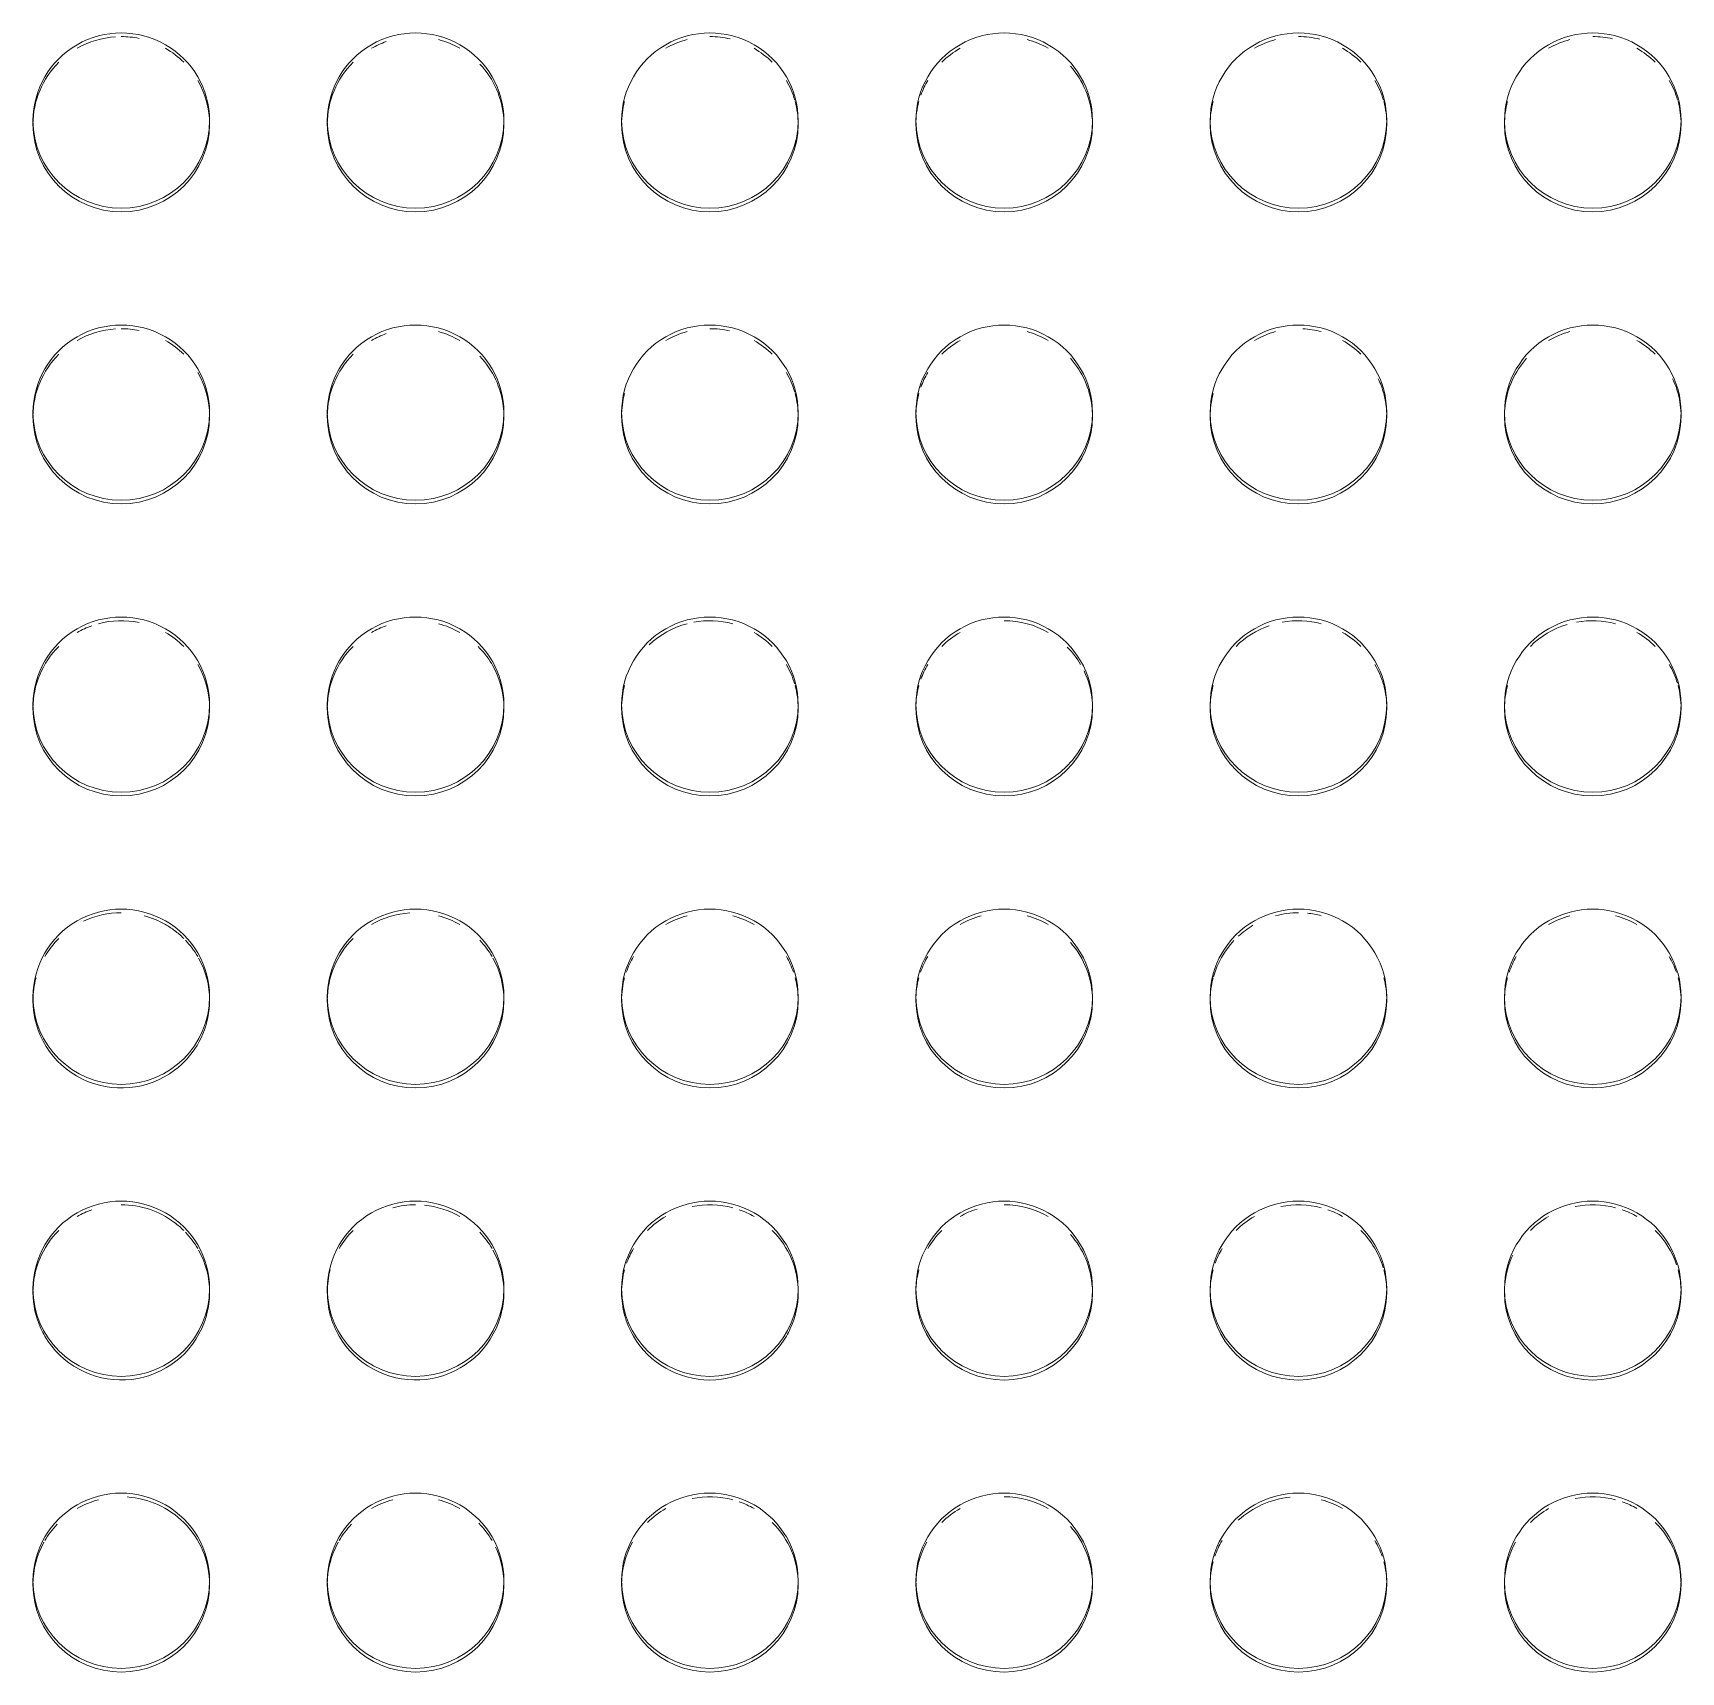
# Model space of a CAD drawing. Header units: millimetres. Extents: x 1606 to 178479, y -4237 to 231581.
# Drawn here: x 36516 to 36796, y 228422.3 to 228700.7 of the extents above; entities that cross this region are included whole.
import ezdxf

# ---------------------------------------------------------------- set-up
doc = ezdxf.new("R2010")
doc.units = ezdxf.units.MM
for name, color, linetype, lineweight in [('0-1', 7, 'Continuous', 5), ('A-GENM-1', 9, 'Continuous', 9), ('A-GENM-2', 13, 'Continuous', 9)]:
    doc.layers.add(name, color=color, linetype=linetype, lineweight=lineweight)

# ---------------------------------------------------------------- blocks, each defined once
blk = doc.blocks.new('WYA_Tactiles-300x300 - Tactiles-300x300-V17-WAREHOUSE SLAB PLAN')
at = {"layer": 'A-GENM-2'}
for p, q in [((26815.28, 228685.84), (26815.28, 228685.22)), ((26845.28, 228685.22), (26845.28, 228685.84)), ((26865.28, 228685.84), (26865.28, 228685.22)), ((26895.28, 228685.22), (26895.28, 228685.84)), ((26915.28, 228685.84), (26915.28, 228685.22)), ((26945.28, 228685.22), (26945.28, 228685.84)), ((26965.28, 228685.84), (26965.28, 228685.22)), ((26995.28, 228685.22), (26995.28, 228685.84)), ((27015.28, 228685.84), (27015.28, 228685.22)), ((27045.28, 228685.22), (27045.28, 228685.84)), ((27065.28, 228685.84), (27065.28, 228685.22)), ((27095.28, 228685.22), (27095.28, 228685.84)), ((26815.28, 228636.22), (26815.28, 228635.6)), ((26845.28, 228635.6), (26845.28, 228636.22)), ((26865.28, 228636.22), (26865.28, 228635.6)), ((26895.28, 228635.6), (26895.28, 228636.22)), ((26915.28, 228636.22), (26915.28, 228635.6)), ((26945.28, 228635.6), (26945.28, 228636.22)), ((26965.28, 228636.22), (26965.28, 228635.6)), ((26995.28, 228635.6), (26995.28, 228636.22)), ((27015.28, 228636.22), (27015.28, 228635.6)), ((27045.28, 228635.6), (27045.28, 228636.22)), ((27065.28, 228636.22), (27065.28, 228635.6)), ((27095.28, 228635.6), (27095.28, 228636.22)), ((26815.28, 228586.61), (26815.28, 228585.99)), ((26845.28, 228585.99), (26845.28, 228586.61)), ((26865.28, 228586.61), (26865.28, 228585.99)), ((26895.28, 228585.99), (26895.28, 228586.61)), ((26915.28, 228586.61), (26915.28, 228585.99)), ((26945.28, 228585.99), (26945.28, 228586.61)), ((26965.28, 228586.61), (26965.28, 228585.99)), ((26995.28, 228585.99), (26995.28, 228586.61)), ((27015.28, 228586.61), (27015.28, 228585.99)), ((27045.28, 228585.99), (27045.28, 228586.61)), ((27065.28, 228586.61), (27065.28, 228585.99)), ((27095.28, 228585.99), (27095.28, 228586.61)), ((26815.28, 228536.99), (26815.28, 228536.37)), ((26845.28, 228536.37), (26845.28, 228536.99)), ((26865.28, 228536.99), (26865.28, 228536.37)), ((26895.28, 228536.37), (26895.28, 228536.99)), ((26915.28, 228536.99), (26915.28, 228536.37)), ((26945.28, 228536.37), (26945.28, 228536.99)), ((26965.28, 228536.99), (26965.28, 228536.37)), ((26995.28, 228536.37), (26995.28, 228536.99)), ((27015.28, 228536.99), (27015.28, 228536.37)), ((27045.28, 228536.37), (27045.28, 228536.99)), ((27065.28, 228536.99), (27065.28, 228536.37)), ((27095.28, 228536.37), (27095.28, 228536.99)), ((26815.28, 228487.38), (26815.28, 228486.76)), ((26845.28, 228486.76), (26845.28, 228487.38)), ((26865.28, 228487.38), (26865.28, 228486.76)), ((26895.28, 228486.76), (26895.28, 228487.38)), ((26915.28, 228487.38), (26915.28, 228486.76)), ((26945.28, 228486.76), (26945.28, 228487.38)), ((26965.28, 228487.38), (26965.28, 228486.76)), ((26995.28, 228486.76), (26995.28, 228487.38)), ((27015.28, 228487.38), (27015.28, 228486.76)), ((27045.28, 228486.76), (27045.28, 228487.38)), ((27065.28, 228487.38), (27065.28, 228486.76)), ((27095.28, 228486.76), (27095.28, 228487.38)), ((26815.28, 228437.77), (26815.28, 228437.15)), ((26845.28, 228437.15), (26845.28, 228437.77)), ((26865.28, 228437.77), (26865.28, 228437.15)), ((26895.28, 228437.15), (26895.28, 228437.77)), ((26915.28, 228437.77), (26915.28, 228437.15)), ((26945.28, 228437.15), (26945.28, 228437.77)), ((26965.28, 228437.77), (26965.28, 228437.15)), ((26995.28, 228437.15), (26995.28, 228437.77)), ((27015.28, 228437.77), (27015.28, 228437.15)), ((27045.28, 228437.15), (27045.28, 228437.77)), ((27065.28, 228437.77), (27065.28, 228437.15)), ((27095.28, 228437.15), (27095.28, 228437.77))]:
    blk.add_line(p, q, dxfattribs=at)
for centre, start_param, end_param in [((26830.28, 228685.84), 0, 3.141593), ((26830.28, 228685.22), 1.637098, 2.094395), ((26830.28, 228685.22), 1.368442, 1.570796), ((26880.28, 228685.84), 0, 3.141593), ((26880.28, 228685.22), 1.909806, 2.094395), ((26880.28, 228685.22), 1.047198, 1.308997), ((26930.28, 228685.84), 0, 3.141593), ((26930.28, 228685.22), 1.832596, 2.094395), ((26930.28, 228685.22), 1.33837, 1.570796), ((26980.28, 228685.84), 0, 3.141593), ((26980.28, 228685.22), 1.047198, 1.308997), ((27030.28, 228685.84), 0, 3.141593), ((27030.28, 228685.22), 1.832596, 2.094395), ((27030.28, 228685.22), 1.325552, 1.570796), ((27080.28, 228685.84), 0, 3.141593), ((27080.28, 228685.22), 1.832596, 2.094395), ((27080.28, 228685.22), 1.34624, 1.570796), ((26830.28, 228685.22), 2.356194, 3.141593), ((26830.28, 228685.22), 0.785398, 1.047198), ((26880.28, 228685.22), 2.356194, 3.141593), ((26930.28, 228685.22), 0.785398, 1.047198), ((26980.28, 228685.22), 2.094395, 2.356194), ((27030.28, 228685.22), 0.785398, 1.047198), ((27080.28, 228685.22), 0.785398, 1.047198), ((26880.28, 228685.22), 0.061784, 0.757137), ((26980.28, 228685.22), 0.061784, 0.723615), ((26830.28, 228685.22), 0, 0.523599), ((26930.28, 228685.22), 0.279565, 0.523599), ((26980.28, 228685.22), 2.617994, 2.802583), ((27030.28, 228685.22), 0.279565, 0.523599), ((27080.28, 228685.22), 0.279565, 0.523599), ((26930.28, 228685.22), 2.879793, 3.141593), ((26930.28, 228685.22), 0, 0.261799), ((26980.28, 228685.22), 2.879793, 3.141593), ((27030.28, 228685.22), 2.879793, 3.141593), ((27030.28, 228685.22), 0, 0.261799), ((27080.28, 228685.22), 2.879793, 3.141593), ((27080.28, 228685.22), 0, 0.261799), ((26830.28, 228685.84), 3.141593, 6.283185), ((26830.28, 228685.22), 3.141593, 6.283185), ((26880.28, 228685.84), 3.141593, 6.283185), ((26880.28, 228685.22), 3.141593, 6.283185), ((26930.28, 228685.84), 3.141593, 6.283185), ((26930.28, 228685.22), 3.141593, 6.283185), ((26980.28, 228685.84), 3.141593, 6.283185), ((26980.28, 228685.22), 3.141593, 6.283185), ((27030.28, 228685.84), 3.141593, 6.283185), ((27030.28, 228685.22), 3.141593, 6.283185), ((27080.28, 228685.84), 3.141593, 6.283185), ((27080.28, 228685.22), 3.141593, 6.283185), ((26830.28, 228636.22), 0, 3.141593), ((26880.28, 228636.22), 0, 3.141593), ((26930.28, 228636.22), 0, 3.141593), ((26980.28, 228636.22), 0, 3.141593), ((27030.28, 228636.22), 0, 3.141593), ((27080.28, 228636.22), 0, 3.141593), ((26830.28, 228635.6), 1.637098, 2.094395), ((26830.28, 228635.6), 1.368442, 1.570796), ((26830.28, 228635.6), 0.785398, 1.047198), ((26880.28, 228635.6), 1.909806, 2.094395), ((26880.28, 228635.6), 1.047198, 1.308997), ((26930.28, 228635.6), 1.832596, 2.094395), ((26930.28, 228635.6), 1.34624, 1.570796), ((26930.28, 228635.6), 0.785398, 1.047198), ((26980.28, 228635.6), 2.094395, 2.356194), ((26980.28, 228635.6), 1.047198, 1.308997), ((27030.28, 228635.6), 1.832596, 2.094395), ((27030.28, 228635.6), 1.308997, 1.52226), ((27030.28, 228635.6), 0.785398, 1.047198), ((27080.28, 228635.6), 1.832596, 2.094395), ((27080.28, 228635.6), 0.785398, 1.047198), ((26830.28, 228635.6), 2.356194, 3.141593), ((26880.28, 228635.6), 2.356194, 3.141593), ((26880.28, 228635.6), 0.114971, 0.757137), ((26980.28, 228635.6), 0.114971, 0.723615), ((27080.28, 228635.6), 2.417978, 3.026621), ((26830.28, 228635.6), 0, 0.523599), ((26930.28, 228635.6), 0.279565, 0.523599), ((26980.28, 228635.6), 2.617994, 2.802583), ((27030.28, 228635.6), 0.261799, 0.440742), ((27080.28, 228635.6), 0.261799, 0.440742), ((26880.28, 228635.6), 0, 0.114971), ((26930.28, 228635.6), 2.879793, 3.141593), ((26930.28, 228635.6), 0, 0.261799), ((26980.28, 228635.6), 3.026621, 3.141593), ((26980.28, 228635.6), 2.879793, 3.026621), ((26980.28, 228635.6), 0, 0.114971), ((27030.28, 228635.6), 2.879793, 3.141593), ((27030.28, 228635.6), 0.114971, 0.261799), ((27030.28, 228635.6), 0, 0.114971), ((27080.28, 228635.6), 3.026621, 3.141593), ((27080.28, 228635.6), 0, 0.261799), ((26830.28, 228636.22), 3.141593, 6.283185), ((26830.28, 228635.6), 3.141593, 6.283185), ((26880.28, 228636.22), 3.141593, 6.283185), ((26880.28, 228635.6), 3.141593, 6.283185), ((26930.28, 228636.22), 3.141593, 6.283185), ((26930.28, 228635.6), 3.141593, 6.283185), ((26980.28, 228636.22), 3.141593, 6.283185), ((26980.28, 228635.6), 3.141593, 6.283185), ((27030.28, 228636.22), 3.141593, 6.283185), ((27030.28, 228635.6), 3.141593, 6.283185), ((27080.28, 228636.22), 3.141593, 6.283185), ((27080.28, 228635.6), 3.141593, 6.283185), ((26830.28, 228586.61), 0, 3.141593), ((26830.28, 228585.99), 1.368442, 1.832596), ((26880.28, 228586.61), 0, 3.141593), ((26930.28, 228586.61), 0, 3.141593), ((26930.28, 228585.99), 1.308997, 1.755385), ((26980.28, 228586.61), 0, 3.141593), ((26980.28, 228585.99), 1.047198, 1.570796), ((27030.28, 228586.61), 0, 3.141593), ((27030.28, 228585.99), 1.308997, 1.755385), ((27080.28, 228586.61), 0, 3.141593), ((27080.28, 228585.99), 1.308997, 1.755385), ((26830.28, 228585.99), 1.909806, 2.094395), ((26830.28, 228585.99), 0.785398, 1.047198), ((26880.28, 228585.99), 1.909806, 2.094395), ((26880.28, 228585.99), 1.047198, 1.308997), ((26930.28, 228585.99), 1.832596, 2.330757), ((26930.28, 228585.99), 0.785398, 1.047198), ((26980.28, 228585.99), 2.094395, 2.356194), ((27030.28, 228585.99), 1.909806, 2.356194), ((27030.28, 228585.99), 0.785398, 1.047198), ((27080.28, 228585.99), 1.866916, 2.356194), ((27080.28, 228585.99), 0.785398, 1.047198), ((26830.28, 228585.99), 2.356194, 3.141593), ((26880.28, 228585.99), 2.356194, 3.141593), ((26880.28, 228585.99), 0.531312, 0.785398), ((26980.28, 228585.99), 0.523599, 0.77449), ((26830.28, 228585.99), 0, 0.523599), ((26880.28, 228585.99), 0, 0.523599), ((26930.28, 228585.99), 0.284414, 0.523599), ((26980.28, 228585.99), 2.617994, 2.802583), ((26980.28, 228585.99), 0.082857, 0.440742), ((27030.28, 228585.99), 0.272708, 0.523599), ((27080.28, 228585.99), 0.291172, 0.523599), ((26930.28, 228585.99), 2.879793, 3.141593), ((26930.28, 228585.99), 0, 0.261799), ((26980.28, 228585.99), 2.879793, 3.141593), ((27030.28, 228585.99), 2.879793, 3.100882), ((27030.28, 228585.99), 0, 0.261799), ((27080.28, 228585.99), 2.879793, 3.141593), ((27080.28, 228585.99), 0, 0.261799), ((26830.28, 228586.61), 3.141593, 6.283185), ((26880.28, 228586.61), 3.141593, 6.283185), ((26930.28, 228586.61), 3.141593, 6.283185), ((26980.28, 228586.61), 3.141593, 6.283185), ((27030.28, 228586.61), 3.141593, 6.283185), ((27080.28, 228586.61), 3.141593, 6.283185), ((26830.28, 228585.99), 3.141593, 6.283185), ((26880.28, 228585.99), 3.141593, 6.283185), ((26930.28, 228585.99), 3.141593, 6.283185), ((26980.28, 228585.99), 3.141593, 6.283185), ((27030.28, 228585.99), 3.141593, 6.283185), ((27080.28, 228585.99), 3.141593, 6.283185), ((26830.28, 228536.99), 0, 3.141593), ((26830.28, 228536.37), 1.570796, 2.011538), ((26830.28, 228536.37), 1.047198, 1.308997), ((26880.28, 228536.99), 0, 3.141593), ((26880.28, 228536.37), 1.637098, 2.094395), ((26880.28, 228536.37), 1.047198, 1.308997), ((26930.28, 228536.99), 0, 3.141593), ((26930.28, 228536.37), 1.832596, 2.094395), ((26930.28, 228536.37), 1.047198, 1.308997), ((26980.28, 228536.99), 0, 3.141593), ((26980.28, 228536.37), 1.832596, 2.094395), ((26980.28, 228536.37), 1.047198, 1.308997), ((27030.28, 228536.99), 0, 3.141593), ((27030.28, 228536.37), 1.570796, 1.832596), ((27030.28, 228536.37), 1.308997, 1.469064), ((27080.28, 228536.99), 0, 3.141593), ((27080.28, 228536.37), 1.832596, 2.094395), ((27080.28, 228536.37), 1.047198, 1.308997), ((26830.28, 228536.37), 0.923184, 1.047198), ((26830.28, 228536.37), 0.785398, 0.923184), ((27030.28, 228536.37), 2.112161, 2.320764), ((26830.28, 228536.37), 2.356194, 2.617994), ((26830.28, 228536.37), 0.523599, 0.757137), ((26880.28, 228536.37), 2.356194, 3.141593), ((26880.28, 228536.37), 0.523599, 0.757137), ((26980.28, 228536.37), 0, 0.723615), ((27030.28, 228536.37), 2.391625, 2.868885), ((26830.28, 228536.37), 0, 0.502526), ((26880.28, 228536.37), 0, 0.502526), ((26930.28, 228536.37), 2.617994, 2.813491), ((26930.28, 228536.37), 0.328101, 0.523599), ((26980.28, 228536.37), 2.617994, 2.813491), ((27080.28, 228536.37), 2.617994, 2.813491), ((27080.28, 228536.37), 0.328101, 0.523599), ((26830.28, 228536.37), 2.879793, 3.141593), ((26930.28, 228536.37), 2.879793, 3.141593), ((26930.28, 228536.37), 0, 0.261799), ((26980.28, 228536.37), 2.879793, 3.141593), ((27030.28, 228536.37), 2.879793, 3.141593), ((27030.28, 228536.37), 0, 0.261799), ((27080.28, 228536.37), 2.879793, 3.141593), ((27080.28, 228536.37), 0, 0.261799), ((26830.28, 228536.99), 3.141593, 6.283185), ((26830.28, 228536.37), 3.141593, 5.360001), ((26830.28, 228536.37), 5.497787, 6.283185), ((26880.28, 228536.99), 3.141593, 6.283185), ((26880.28, 228536.37), 3.141593, 6.283185), ((26930.28, 228536.99), 3.141593, 6.283185), ((26930.28, 228536.37), 3.141593, 6.283185), ((26980.28, 228536.99), 3.141593, 6.283185), ((26980.28, 228536.37), 3.141593, 6.283185), ((27030.28, 228536.99), 3.141593, 6.283185), ((27030.28, 228536.37), 3.141593, 6.283185), ((27080.28, 228536.99), 3.141593, 6.283185), ((27080.28, 228536.37), 3.141593, 6.283185), ((26830.28, 228536.37), 5.360001, 5.497787), ((26830.28, 228487.38), 0, 3.141593), ((26830.28, 228486.76), 1.909806, 2.094395), ((26830.28, 228486.76), 0.923184, 1.570796), ((26880.28, 228487.38), 0, 3.141593), ((26880.28, 228486.76), 1.570796, 1.832596), ((26880.28, 228486.76), 1.047198, 1.469064), ((26930.28, 228487.38), 0, 3.141593), ((26930.28, 228486.76), 2.094395, 2.356194), ((26930.28, 228486.76), 1.308997, 1.773151), ((26930.28, 228486.76), 1.047198, 1.231787), ((26980.28, 228487.38), 0, 3.141593), ((26980.28, 228486.76), 1.883471, 2.094395), ((26980.28, 228486.76), 1.047198, 1.570796), ((27030.28, 228487.38), 0, 3.141593), ((27030.28, 228486.76), 2.094395, 2.356194), ((27030.28, 228486.76), 1.308997, 1.773151), ((27030.28, 228486.76), 1.047198, 1.231787), ((27080.28, 228487.38), 0, 3.141593), ((27080.28, 228486.76), 2.094395, 2.356194), ((27080.28, 228486.76), 1.308997, 1.773151), ((27080.28, 228486.76), 1.047198, 1.231787), ((26830.28, 228486.76), 2.356194, 3.141593), ((26830.28, 228486.76), 0.785398, 0.923184), ((26830.28, 228486.76), 0.523599, 0.757137), ((26880.28, 228486.76), 2.356194, 2.617994), ((26880.28, 228486.76), 0.523599, 0.757137), ((26930.28, 228486.76), 0, 0.785398), ((26980.28, 228486.76), 2.356194, 2.617994), ((27030.28, 228486.76), 0.284414, 0.785398), ((27080.28, 228486.76), 0.321244, 0.785398), ((26930.28, 228486.76), 2.617994, 2.802583), ((26980.28, 228486.76), 0.061784, 0.723615), ((27030.28, 228486.76), 2.617994, 2.802583), ((26830.28, 228486.76), 0, 0.502526), ((26880.28, 228486.76), 0, 0.502526), ((27080.28, 228486.76), 2.700851, 3.058736), ((26880.28, 228486.76), 2.879793, 3.141593), ((26930.28, 228486.76), 2.879793, 3.141593), ((26980.28, 228486.76), 2.879793, 3.086997), ((27030.28, 228486.76), 2.879793, 3.141593), ((27030.28, 228486.76), 0.03432, 0.261799), ((27080.28, 228486.76), 0.046883, 0.261799), ((26830.28, 228487.38), 3.141593, 6.283185), ((26830.28, 228486.76), 3.141593, 3.566181), ((26830.28, 228486.76), 6.021386, 6.283185), ((26880.28, 228487.38), 3.141593, 6.283185), ((26880.28, 228486.76), 3.141593, 3.403392), ((26880.28, 228486.76), 6.021386, 6.283185), ((26930.28, 228487.38), 3.141593, 6.283185), ((26930.28, 228486.76), 3.141593, 3.403392), ((26930.28, 228486.76), 5.858597, 6.283185), ((26980.28, 228487.38), 3.141593, 6.283185), ((26980.28, 228486.76), 3.141593, 6.283185), ((27030.28, 228487.38), 3.141593, 6.283185), ((27030.28, 228486.76), 3.141593, 6.283185), ((27080.28, 228487.38), 3.141593, 6.283185), ((27080.28, 228486.76), 3.141593, 6.283185), ((26830.28, 228486.76), 5.858597, 6.021386), ((26880.28, 228486.76), 3.403392, 3.665191), ((26880.28, 228486.76), 5.858597, 6.021386), ((26930.28, 228486.76), 3.403392, 3.665191), ((26830.28, 228486.76), 3.566181, 3.665191), ((26830.28, 228486.76), 3.665191, 5.858597), ((26880.28, 228486.76), 3.665191, 5.858597), ((26930.28, 228486.76), 5.759587, 5.858597), ((26930.28, 228486.76), 3.665191, 5.759587), ((26830.28, 228437.77), 0, 3.141593), ((26880.28, 228437.77), 0, 3.141593), ((26930.28, 228437.77), 0, 3.141593), ((26930.28, 228437.15), 1.308997, 1.773151), ((26980.28, 228437.77), 0, 3.141593), ((26980.28, 228437.15), 1.047198, 1.570796), ((27030.28, 228437.77), 0, 3.141593), ((27080.28, 228437.77), 0, 3.141593), ((27080.28, 228437.15), 1.308997, 1.773151), ((26830.28, 228437.15), 1.832596, 2.094395), ((26830.28, 228437.15), 0.785398, 1.504494), ((26880.28, 228437.15), 1.832596, 2.094395), ((26880.28, 228437.15), 1.047198, 1.308997), ((26930.28, 228437.15), 2.094395, 2.356194), ((26930.28, 228437.15), 1.047198, 1.231787), ((26980.28, 228437.15), 2.094395, 2.356194), ((27030.28, 228437.15), 1.665359, 2.320764), ((27030.28, 228437.15), 1.047198, 1.308997), ((27080.28, 228437.15), 2.094395, 2.356194), ((27080.28, 228437.15), 1.047198, 1.231787), ((26830.28, 228437.15), 2.384455, 2.617994), ((26830.28, 228437.15), 0, 0.785398), ((26880.28, 228437.15), 2.384455, 2.617994), ((26880.28, 228437.15), 0.523599, 0.77449), ((26930.28, 228437.15), 0, 0.785398), ((26980.28, 228437.15), 0, 0.723615), ((27080.28, 228437.15), 0, 0.785398), ((26830.28, 228437.15), 2.639067, 3.141593), ((26880.28, 228437.15), 2.639067, 3.141593), ((26930.28, 228437.15), 2.639067, 3.141593), ((26980.28, 228437.15), 2.639067, 3.141593), ((27030.28, 228437.15), 2.617994, 2.813491), ((27030.28, 228437.15), 0.328101, 0.523599), ((27080.28, 228437.15), 2.639067, 3.141593), ((26880.28, 228437.15), 0.082857, 0.440742), ((27030.28, 228437.15), 2.879793, 3.141593), ((27030.28, 228437.15), 0, 0.261799), ((26830.28, 228437.77), 3.141593, 6.283185), ((26830.28, 228437.15), 3.141593, 6.283185), ((26880.28, 228437.77), 3.141593, 6.283185), ((26880.28, 228437.15), 3.141593, 6.283185), ((26930.28, 228437.77), 3.141593, 6.283185), ((26930.28, 228437.15), 3.141593, 6.283185), ((26980.28, 228437.77), 3.141593, 6.283185), ((26980.28, 228437.15), 3.141593, 6.283185), ((27030.28, 228437.77), 3.141593, 6.283185), ((27030.28, 228437.15), 3.141593, 6.283185), ((27080.28, 228437.77), 3.141593, 6.283185), ((27080.28, 228437.15), 3.141593, 6.283185)]:
    blk.add_ellipse(centre, major_axis=(15, 0), ratio=0.992278, start_param=start_param, end_param=end_param, dxfattribs=at)
blk = doc.blocks.new('23068_Challenger Spec EF_Central_v23_rvt-1-WAREHOUSE SLAB PLAN')
at = {"layer": 'A-GENM-1'}
blk.add_blockref('WYA_Tactiles-300x300 - Tactiles-300x300-V17-WAREHOUSE SLAB PLAN', (0, 0), dxfattribs=at)

msp = doc.modelspace()

# ---------------------------------------------------------------- block references
at = {"layer": '0-1'}
msp.add_blockref('23068_Challenger Spec EF_Central_v23_rvt-1-WAREHOUSE SLAB PLAN', (9700.68, 0), dxfattribs=at)

doc.saveas('drawing.dxf')
